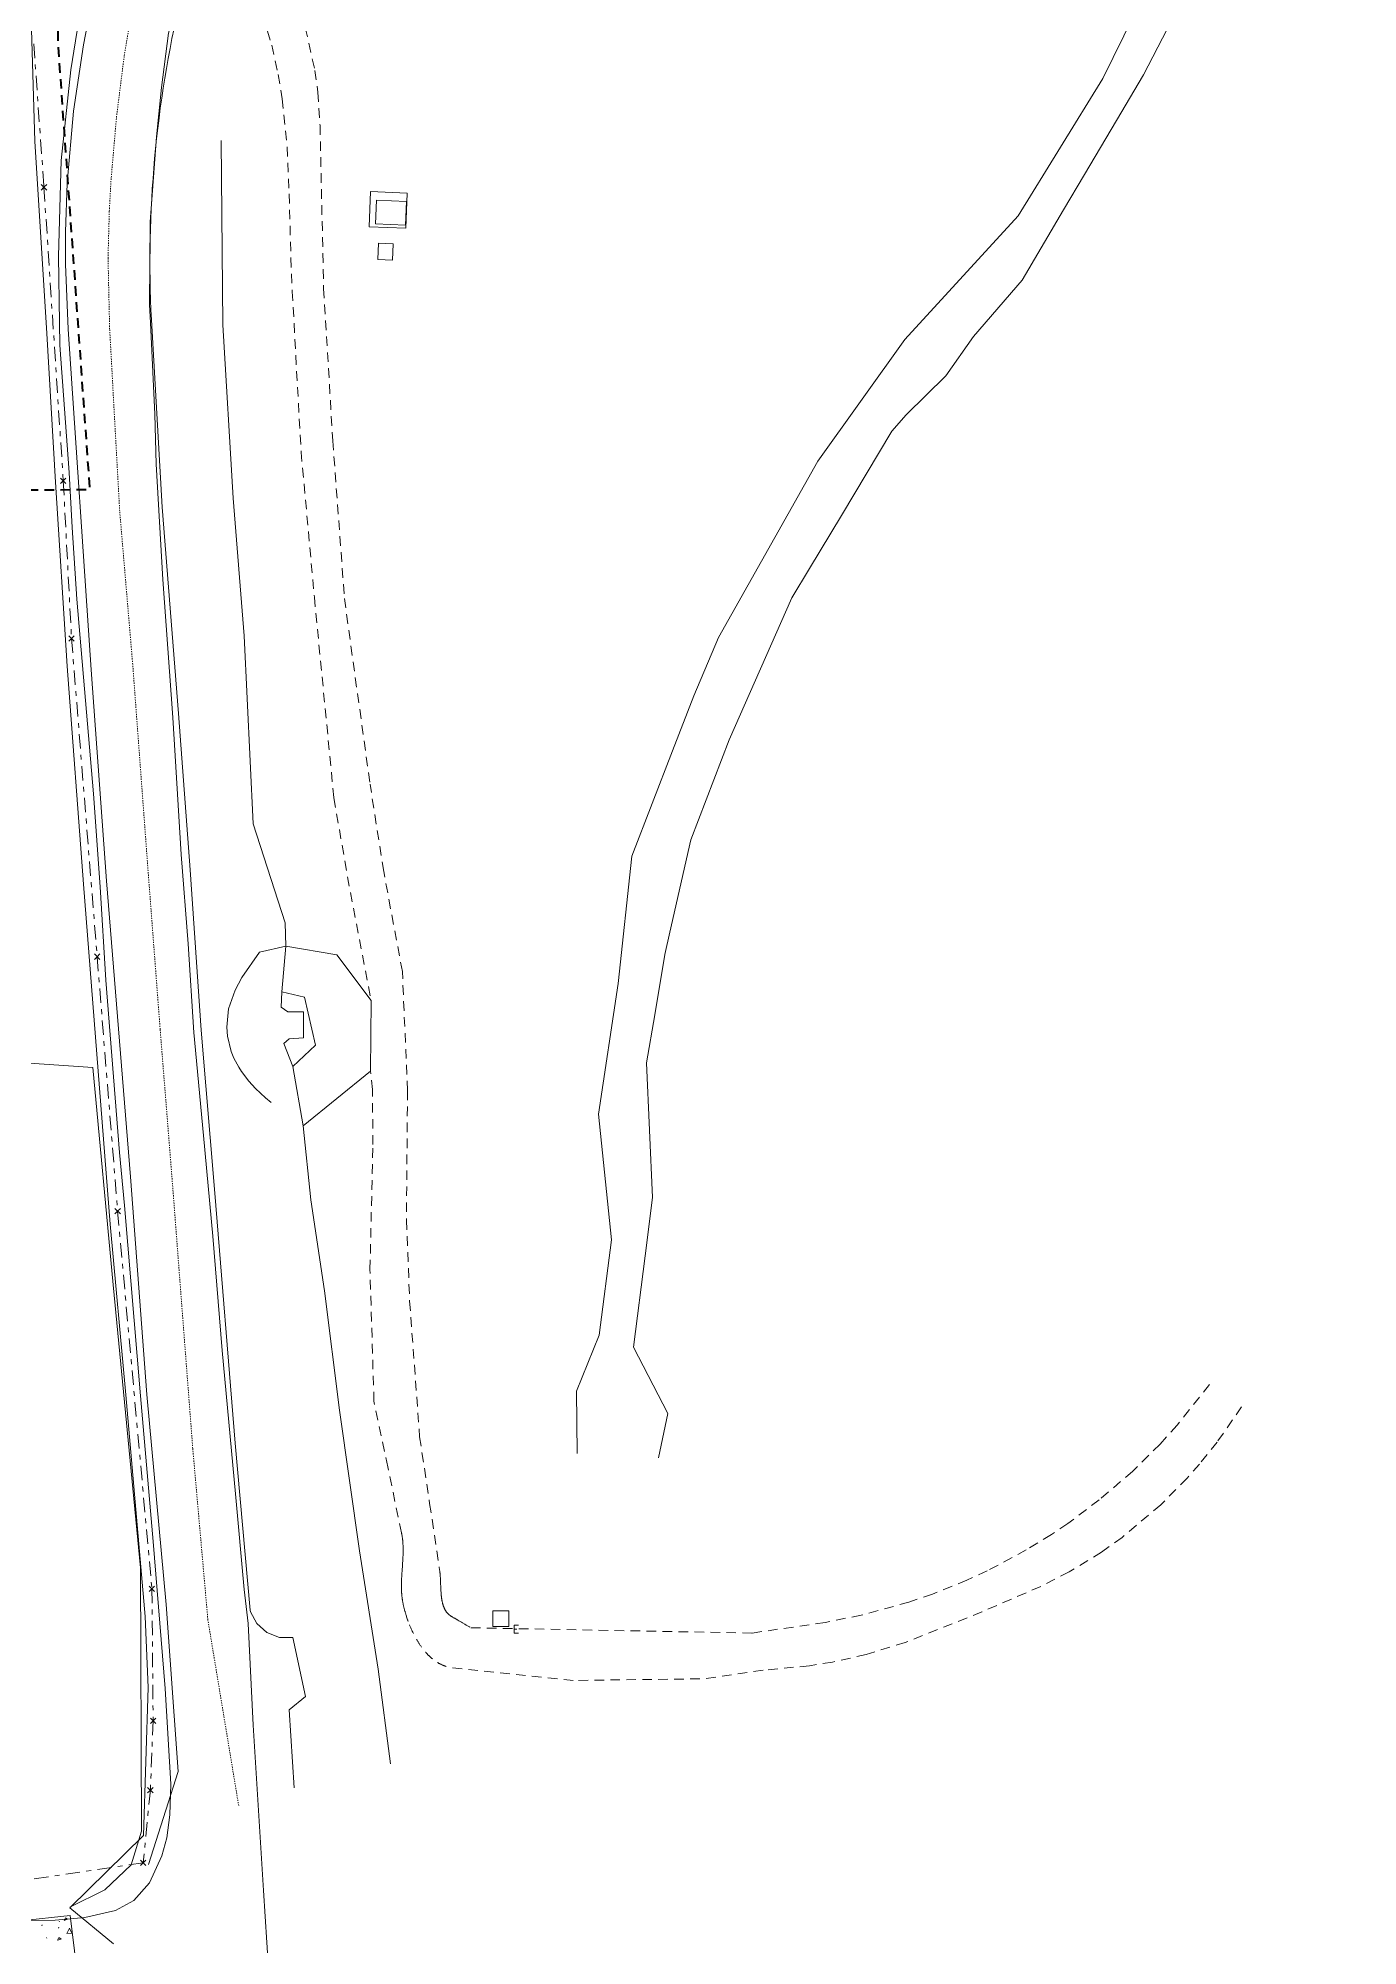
# Model space of a CAD drawing. Header units: metres. Extents: x -703672 to 3951284, y -4124475 to 4104628.
# Drawn here: x 328178.7 to 328288.5, y 4104343.3 to 4104501.9 of the extents above; entities that cross this region are included whole.
import ezdxf

# ---------------------------------------------------------------- set-up
doc = ezdxf.new("R2010")
doc.units = ezdxf.units.M
doc.header["$MEASUREMENT"] = 0
for name, pattern in [('DGN Style 2', [1.3283826688107345, 0.7970296012864407, -0.5313530675242938]), ('DGN Style 4', [0.014126028800000004, 0.007063014400000002, -0.003531507200000001, 0, -0.003531507200000001]), ('DGN Style 7', [2.6567653376214695, 1.195544401929661, -0.5313530675242938, 0.3985148006432204, -0.5313530675242938])]:
    doc.linetypes.add(name, pattern=pattern)
for name, color, linetype, lineweight in [('C-PROP-BASE', 2, 'CONLMT', 0), ('C-PROP-CONS(Alpha)', 7, 'DGN Style 2', 40), ('C-ROAD-UPVD', 253, 'Continuous', 0), ('V-ANNO-PATT', 9, 'Continuous', 0), ('V-BLDG-OTLN', 7, 'Continuous', 0), ('V-DTCH-BOTD', 252, 'Continuous', 0), ('V-ROAD-ASPH', 9, 'Continuous', 0), ('V-SITE-FENC', 251, 'FENCE', 0), ('V-SITE-STRC', 253, 'Continuous', 0), ('V-SITE-WALK', 7, 'Continuous', 0), ('V-TOPO-BKLN', 7, 'DGN Style 4', 0)]:
    doc.layers.add(name, color=color, linetype=linetype, lineweight=lineweight)
doc.styles.add('Style-WORKING', font='WORKING.shx')
doc.linetypes.add('CONLMT', pattern='A,0.10417,-0.00902625,[2,dgnlstyle-tsaec.shx,S=4.133597883597883e-05,R=0,X=0,Y=0],-0.00902625', length=0.1222225)
doc.linetypes.add('FENCE', pattern='A,0.1,-0.01302,[7,dgnlstyle-tsaec.shx,S=0.0001240079365079365,R=0,X=0,Y=0],-0.01302', length=0.12604)

msp = doc.modelspace()

# ---------------------------------------------------------------- linework, layer by layer
at = {"layer": 'C-PROP-BASE', "linetype": 'ByBlock'}
for p, q in [((328178.9684283276, 4104489.752535928), (328179.4174411339, 4104489.303523122)), ((328179.1931592376, 4104489.527805018), (328178.9686528345, 4104489.303298615)), ((328179.1931592376, 4104489.527805018), (328179.417890147, 4104489.752535928)), ((328180.5734283276, 4104465.340535928), (328181.0224411339, 4104464.891523122)), ((328180.7981592375, 4104465.115805018), (328180.5736528345, 4104464.891298615)), ((328180.7981592375, 4104465.115805018), (328181.022890147, 4104465.340535928)), ((328181.2614283276, 4104452.233535928), (328181.7104411339, 4104451.784523122)), ((328181.4861592376, 4104452.008805018), (328181.2616528345, 4104451.784298615)), ((328181.4861592376, 4104452.008805018), (328181.710890147, 4104452.233535927)), ((328183.3914283276, 4104425.789535928), (328183.8404411339, 4104425.340523122)), ((328183.6161592376, 4104425.564805018), (328183.840890147, 4104425.789535928)), ((328183.6161592376, 4104425.564805018), (328183.3916528345, 4104425.340298615)), ((328185.0954283277, 4104404.621535928), (328185.544441134, 4104404.172523122)), ((328185.3201592377, 4104404.396805018), (328185.0956528346, 4104404.172298615)), ((328185.3201592377, 4104404.396805018), (328185.5448901471, 4104404.621535928)), ((328187.9464283276, 4104373.229535928), (328188.3954411339, 4104372.780523122)), ((328188.1711592376, 4104373.004805018), (328187.9466528345, 4104372.780298615)), ((328188.1711592376, 4104373.004805018), (328188.395890147, 4104373.229535928)), ((328188.0444283276, 4104362.252535928), (328188.4934411339, 4104361.803523122)), ((328188.2691592376, 4104362.027805018), (328188.0446528345, 4104361.803298615)), ((328188.2691592376, 4104362.027805018), (328188.493890147, 4104362.252535928)), ((328187.8154283276, 4104356.485535928), (328188.2644411339, 4104356.036523122)), ((328188.0401592376, 4104356.260805018), (328187.8156528345, 4104356.036298615)), ((328188.0401592376, 4104356.260805018), (328188.264890147, 4104356.485535928)), ((328187.2207102242, 4104350.461254032), (328187.6697230305, 4104350.012241226)), ((328187.4454411342, 4104350.236523122), (328187.2209347312, 4104350.012016719)), ((328187.4454411342, 4104350.236523122), (328187.6701720437, 4104350.461254031))]:
    msp.add_line(p, q, dxfattribs=at)
at = {"layer": 'C-PROP-BASE', "color": 251, "linetype": 'DGN Style 7'}
msp.add_lwpolyline([(328178.3411592375, 4104501.455805018), (328179.1931592374, 4104489.527805018), (328180.7981592375, 4104465.115805019), (328181.4861592374, 4104452.008805018), (328183.6161592374, 4104425.564805018), (328185.3201592374, 4104404.396805018), (328188.1711592374, 4104373.004805018), (328188.2691592374, 4104362.027805018), (328188.0401592375, 4104356.260805018), (328187.445441134, 4104350.236523121), (328167.2321592374, 4104347.249805018)], dxfattribs=at)
at = {"layer": 'C-PROP-CONS(Alpha)', "color": 9, "transparency": 33554661, "flags": 128}
msp.add_lwpolyline([(328051.3527000129, 4102748.37939936), (328033.3155557459, 4102763.759859016), (328008.635876491, 4102785.194791595), (328001.0587122234, 4102791.754994317), (327978.7635198684, 4102811.492673358), (327966.1439298082, 4102822.81362133), (327961.8799502737, 4102829.347595384), (327957.057644274, 4102838.760785415), (327950.9142166439, 4102852.447486374), (327944.9108842695, 4102882.46314165), (327922.9503158275, 4102979.617200589), (327922.1960612735, 4102984.074704956), (327896.895254712, 4103096.805002357), (327873.602682129, 4103197.996084934), (327970.2778919048, 4103222.03458913), (327945.2853782952, 4103305.343080384), (327930.2819876203, 4103330.564998057), (327883.5789010234, 4103409.045375251), (327883.5789010235, 4103409.045375251), (327870.9613363898, 4103413.475533437), (327831.8293273544, 4103476.306306486), (327799.6734495071, 4103521.613691107), (327806.6592676204, 4103526.955593927), (327784.9216440988, 4103571.617824119), (327626.2738909589, 4103555.289453546), (327612.5795421994, 4103537.316554541), (327610.912267143, 4103605.482858766), (327464.3899750119, 4103600.408329677), (327376.9287606052, 4103410.137822579), (327521.4700117525, 4103346.727226583), (327528.8281654069, 4103347.647212733), (327568.3287292437, 4103211.27215154), (327234.5934998402, 4103358.397358307), (327245.9429127203, 4103450.162797557), (327247.4057606828, 4103462.282137395), (327240.1466832621, 4103465.304146356), (327209.4846702361, 4103470.912804143), (327163.5775247305, 4103479.173001934), (327097.1773292364, 4103490.791457197), (327094.8037589096, 4103490.336329404), (327087.5669605479, 4103491.465917642), (327077.449539086, 4103494.95888159), (327074.0302851388, 4103496.139353393), (327072.3445527111, 4103496.70369043), (327040.4265800085, 4103507.290822693), (327024.6254833043, 4103509.746641063), (327005.0554566061, 4103511.621346213), (326997.3663593705, 4103513.401218432), (326987.1858611336, 4103509.176851866), (326924.9401869376, 4103516.679666858), (326868.1898380349, 4103514.452095245, -0.4874798272826256), (326842.7291952347, 4103544.504835935), (326855.8128268328, 4103607.653487044), (326872.3549334486, 4103674.829124694), (326885.7849688843, 4103716.963841686), (326897.1820855098, 4103756.392376348), (326911.8079730987, 4103792.562866542), (326942.7784593481, 4103859.495280759), (326985.0309523789, 4103937.170100313), (327038.3759761521, 4104017.339902852), (327049.9699591843, 4104031.93014326), (327093.2772874826, 4104085.216318096), (327121.0561478767, 4104115.05712215), (327147.4927338528, 4104141.109056442), (327201.0579048989, 4104189.950156559), (327247.8236230445, 4104227.241544621), (327274.2756034104, 4104246.458416275), (327310.9052788371, 4104272.189052842), (327338.7507480193, 4104290.682435896), (327394.3822770293, 4104323.718145463), (327454.7797406209, 4104356.193582261), (327554.8217139727, 4104397.588329164), (327560.1573850386, 4104391.696800068), (327629.8959608893, 4104414.015198105), (327759.0313031515, 4104448.398455133), (327757.2739255879, 4104455.165774307), (328107.0540342975, 4104542.510103815), (328119.3380608568, 4104542.510103815), (328124.6483431717, 4104536.17317302), (328129.4254646109, 4104518.549251009), (328131.921990407, 4104503.029638088), (328135.078302787, 4104500.213224401), (328154.085317786, 4104500.667789092), (328149.8985258908, 4104547.783738694), (328149.7745655841, 4104555.824714896), (328168.0966631506, 4104560.116307975), (328180.1971601305, 4104561.571233069), (328186.8764764442, 4104562.389659171), (328203.8937110046, 4104564.517264253), (328194.5649608789, 4104557.623580912), (328191.4437345657, 4104556.202444898), (328187.3603782359, 4104545.719257489), (328182.8253075863, 4104532.763466077), (328181.3393865761, 4104525.839460123), (328180.4385673145, 4104514.508980992), (328180.3416913476, 4104501.519693172), (328182.9952471908, 4104464.369911368), (328121.0450735461, 4104464.115166628), (328089.3117504606, 4104492.939601823), (327768.6929376793, 4104411.193379837), (327762.394272341, 4104435.44831491), (327630.6153729495, 4104402.081270727), (327568.961239384, 4104381.975780278), (327586.7809209799, 4104362.299684941), (327579.7950375145, 4104360.190021981), (327526.9949811692, 4104339.560635842), (327472.178603134, 4104315.449356015), (327377.0616109308, 4104262.394203749), (327337.8150383515, 4104235.453131521), (327331.8477650884, 4104234.203481648), (327216.3820695355, 4104145.337984444), (327178.5929724798, 4104112.042658567), (327136.6371358891, 4104068.619937841), (327133.1617217513, 4104062.073926368), (327081.9927725713, 4104002.304896605), (327197.9125123062, 4103949.973291562), (327165.5484697489, 4103878.060140899), (327236.1839484199, 4103839.517953459), (327385.373955234, 4103849.829860281), (327376.9496945368, 4103947.711745712), (327522.7087312953, 4103959.659207741), (327570.1209276664, 4103966.104005254), (327619.9429955619, 4103970.187781311), (327675.5802737248, 4103972.189662043), (327840.2462419602, 4103985.686872555), (327861.3262067086, 4103740.757760243), (327930.6420660896, 4103742.354851621), (327992.4427256854, 4103748.227855178), (328033.5029494578, 4103744.724846469), (328070.8848923553, 4103745.586155542), (328069.9830035489, 4103756.769478619), (328241.8330771768, 4103770.442215998), (328288.4642937218, 4103241.598537642), (328052.9743225681, 4103223.495877456), (328046.3409570817, 4103208.988679592), (328077.9633670195, 4102853.33535271), (328045.914018165, 4102815.224954779), (328124.4115326538, 4102748.37939936)], format="xyb", dxfattribs=at)
at = {"layer": 'C-ROAD-UPVD', "linetype": 'Continuous'}
msp.add_line((328196.1689347311, 4104370.123029524), (328196.5799347309, 4104361.684029525), dxfattribs=at)
at = {"layer": 'C-ROAD-UPVD', "linetype": 'Continuous', "flags": 128}
for points in [[(328180.486934731, 4104478.254029525), (328180.391934731, 4104483.803029525), (328180.6279347311, 4104491.750029525), (328181.4249347309, 4104499.283029525), (328182.5939347311, 4104506.563029524), (328183.7049347309, 4104511.492029524), (328185.213934731, 4104515.878029525), (328186.6719347311, 4104519.488029525), (328188.632934731, 4104523.630029525), (328191.0229347312, 4104527.602029525), (328193.530934731, 4104531.353029524), (328196.8029347309, 4104535.248029524), (328202.2259347311, 4104541.383029525), (328206.4659347311, 4104545.590029525)], [(328203.908934731, 4104509.446029525), (328200.1749347309, 4104511.246029525), (328195.584934731, 4104512.355029525), (328193.453934731, 4104512.533029525), (328192.9409347309, 4104512.493029525), (328192.655934731, 4104512.426029525), (328192.5539347311, 4104512.405029525), (328191.3129347309, 4104509.218029525), (328190.4609347309, 4104505.961029524), (328189.561934731, 4104502.355029525), (328188.953934731, 4104497.819029524), (328188.5639347311, 4104493.720029525), (328188.0129347311, 4104486.652029525), (328187.9689347311, 4104479.787029525), (328188.0429347309, 4104478.254029525)], [(328181.2779347309, 4104465.816029524), (328180.5189347308, 4104476.403029524), (328180.4869347307, 4104478.254029525)], [(328188.0429347309, 4104478.254029525), (328188.4119347313, 4104470.656029525), (328188.5169347309, 4104466.521029525)], [(328169.4149347311, 4104345.849029525), (328173.628934731, 4104345.619029525), (328176.8099347309, 4104345.436029525), (328180.1269347309, 4104345.472029524), (328182.5869347309, 4104345.681029525), (328185.1379347311, 4104346.278029525), (328186.6729347311, 4104347.103029524), (328187.9609347309, 4104348.562029525), (328189.0059347309, 4104350.810029524), (328189.4189347311, 4104352.304029525), (328189.6679347309, 4104354.221029525), (328189.739934731, 4104356.763029525), (328189.2799347311, 4104364.718029525), (328188.283934731, 4104376.946029525), (328187.214934731, 4104389.063029524), (328185.888934731, 4104404.869029525), (328185.473934731, 4104409.280029525), (328184.3339347311, 4104423.609029524), (328183.8539347309, 4104431.377029525), (328183.317934731, 4104439.095029525), (328182.550934731, 4104447.833029524), (328181.925934731, 4104455.278029525), (328181.533934731, 4104461.253029525), (328181.277934731, 4104465.816029524)], [(328188.516934731, 4104466.521029525), (328189.072934731, 4104456.923029525), (328189.9179347309, 4104445.459029525), (328190.5929347309, 4104434.053029525), (328191.1989347311, 4104426.621029525), (328191.6469347309, 4104419.263029525), (328192.447934731, 4104410.692029525), (328193.239934731, 4104402.339029524), (328194.0089347309, 4104392.815029525), (328195.1189347311, 4104380.910029524), (328195.855934731, 4104372.962029525), (328196.1689347311, 4104370.123029524)], [(328196.5799347309, 4104361.684029525), (328197.4459347311, 4104347.921029524), (328198.5559347309, 4104330.639029525), (328199.6309347309, 4104317.565029525), (328202.1129347309, 4104289.324029525), (328204.5639347311, 4104259.096029525), (328206.4659347311, 4104236.636029525)]]:
    msp.add_lwpolyline(points, dxfattribs=at)
at = {"layer": 'V-ANNO-PATT'}
for p, q in [((328207.0272539781, 4104484.887869213, 8.718915267585224), (328206.9636269877, 4104483.527320784, 8.716731056826802)), ((328208.245922074, 4104484.830877355, 8.718915267585224), (328208.1822950838, 4104483.470328926, 8.716731056826802)), ((328181.3552972158, 4104346.479886193, 9.776878996691423), (328187.4650543659, 4104352.507193247, 9.893938555527612)), ((328181.3552972158, 4104346.479886193, 9.776878996691423), (328184.9660719546, 4104343.483203334, 9.776878996691423)), ((328179.0053419849, 4104344.98254918, 9.411918707192171), (328179.0409425878, 4104345.062442742, 9.412911585167656)), ((328180.3906403203, 4104344.797064127, 9.40873173900534), (328180.4262409239, 4104344.877057682, 9.409725886397823)), ((328180.4579447716, 4104345.382316967, 9.416121207141387), (328180.4935443587, 4104345.329021261, 9.415423221679305)), ((328179.3961346088, 4104344.024626371, 9.39952292472708), (328179.4316341959, 4104343.971330665, 9.3988249993386))]:
    msp.add_line(p, q, dxfattribs=at)
at = {"layer": 'V-ANNO-PATT', "extrusion": (0.0006006876699047739, -0.01269417227251201, 0.9999192453216607), "elevation": -51894.71803361838, "flags": 128}
msp.add_lwpolyline([(328180.8003706525, 4104017.36184604), (328180.9069706525, 4104017.583846037), (328181.0845706526, 4104017.450646039), (328180.8003706525, 4104017.36184604)], dxfattribs=at)
at = {"layer": 'V-ANNO-PATT', "extrusion": (0.0006006876698628727, -0.01269417227256787, 0.9999192453216598), "elevation": -51894.71803386131, "flags": 128}
msp.add_lwpolyline([(328180.2636706526, 4104015.711246037), (328180.3701706524, 4104015.933246037), (328180.5477706523, 4104015.800046036), (328180.2636706526, 4104015.711246037)], dxfattribs=at)
at = {"layer": 'V-ANNO-PATT', "extrusion": (0.0006006876590527934, -0.01269417225921507, 0.9999192453218358), "elevation": -51894.71798260446, "flags": 128}
msp.add_lwpolyline([(328181.0223706545, 4104016.27074668), (328181.2621706547, 4104016.723546682), (328181.4486706547, 4104016.306246681), (328181.0312706548, 4104016.27074668)], dxfattribs=at)
at = {"layer": 'V-BLDG-OTLN'}
for points in [[(328209.3561153238, 4104488.357539101, 8.959372442448142), (328209.2723738286, 4104486.383110683, 8.91675680104494), (328206.7561045925, 4104486.490009481, 8.908593650496009), (328206.8398460878, 4104488.464437899, 8.951209291899204)], [(328206.9636269877, 4104483.527320784, 8.71673105682656), (328207.0272539781, 4104484.887869213, 8.718915267585217), (328208.245922074, 4104484.830877355, 8.718915267584471), (328208.1822950837, 4104483.470328925, 8.716731056825815)]]:
    msp.add_3dface(points, dxfattribs=at)
at = {"layer": 'V-DTCH-BOTD', "flags": 128}
for points, elevation in [([(328223.5255347313, 4104384.252429524), (328223.4725347313, 4104389.447029524), (328225.3707347313, 4104394.105629525), (328226.3948347313, 4104402.015829524), (328225.2987347313, 4104412.465229525), (328226.9587347312, 4104423.325929524), (328228.0838347313, 4104433.921129525), (328231.4690878217, 4104442.679399159), (328233.2315598936, 4104447.239237142), (328235.2989024947, 4104452.093447465), (328243.5624975927, 4104466.765231979), (328250.7964777406, 4104476.881290502), (328260.2268999289, 4104487.143222655), (328267.2411055514, 4104498.564159223), (328272.4667911717, 4104509.19123763), (328271.3123430342, 4104531.226762848), (328270.7473654309, 4104541.466505059), (328269.9399890155, 4104553.908698164), (328264.8568498957, 4104557.80525552), (328266.7145464147, 4104564.85812353)], 5.6021), ([(328272.6028114053, 4104502.684903183), (328270.64772562, 4104498.890019084), (328268.3933517023, 4104495.081513902), (328265.7414344692, 4104490.601405059), (328263.9922892633, 4104487.646425618), (328260.5422020119, 4104481.817900424), (328256.4861307006, 4104477.114978718), (328254.1971554491, 4104473.863876725), (328250.8870312512, 4104470.622951255), (328249.7106599676, 4104469.258975718), (328245.5084291133, 4104462.243060993), (328242.8641615139, 4104457.828273555), (328241.4013397599, 4104455.385991577), (328236.1888347314, 4104443.578829525), (328232.9998347313, 4104435.292129525), (328231.2557121637, 4104427.600996006), (328230.8343347313, 4104425.742829524), (328229.9856425688, 4104420.7409665), (328229.3078347313, 4104416.746229525), (328229.8062347313, 4104405.553529525), (328229.1913850494, 4104400.705333278), (328228.2273347313, 4104393.103629524), (328231.0737347313, 4104387.578829525), (328230.2960347313, 4104383.906629525)], 6.476042574438139)]:
    msp.add_lwpolyline(points, dxfattribs=dict(at, elevation=elevation))
at = {"layer": 'V-ROAD-ASPH', "linetype": 'DGN Style 2'}
msp.add_line((328238.0723347313, 4104369.331329525, 9.1432), (328214.6905762613, 4104369.769565394, 9.06704128346096), dxfattribs=at)
at = {"layer": 'V-ROAD-ASPH', "linetype": 'DGN Style 2', "extrusion": (-0.613243148980263, -0.1198530997998336, 0.7807484067848888), "elevation": -693191.4633237747, "flags": 128}
msp.add_lwpolyline([(-3965272.508027931, 866160.7703765098), (-3965265.382784485, 866160.5706194496), (-3965255.381338686, 866160.5145562624)], dxfattribs=at)
at = {"layer": 'V-ROAD-ASPH', "linetype": 'DGN Style 2', "elevation": 9.199706270318423, "flags": 128}
msp.add_lwpolyline([(328223.2124709373, 4104365.395076075), (328218.1924613111, 4104365.922144053), (328213.1724516847, 4104366.449212031), (328213.1464337623, 4104366.45206718), (328213.1205916762, 4104366.455148056), (328213.0949242019, 4104366.458450786), (328213.0694301233, 4104366.461971556), (328213.0441082327, 4104366.465706598), (328213.018957331, 4104366.469652195), (328212.9939762272, 4104366.473804683), (328212.9691637388, 4104366.478160444), (328212.9445186912, 4104366.48271591), (328212.9200399182, 4104366.48746756), (328212.8957262618, 4104366.492411921), (328212.8715765718, 4104366.497545568), (328212.8475897062, 4104366.502865119), (328212.8237645307, 4104366.508367242), (328212.8000999192, 4104366.514048646), (328212.7765947533, 4104366.519906086), (328212.7532479224, 4104366.525936363), (328212.7300583235, 4104366.532136318), (328212.7070248617, 4104366.538502836), (328212.6613330175, 4104366.551749919), (328212.6162551573, 4104366.565629359), (328212.5717827412, 4104366.580117593), (328212.5279073482, 4104366.595191697), (328212.4846206751, 4104366.610829371), (328212.4419145342, 4104366.627008927), (328212.3997808518, 4104366.643709267), (328212.3582116676, 4104366.660909876), (328212.3171991317, 4104366.678590799), (328212.2767355044, 4104366.696732637), (328212.236813154, 4104366.715316522), (328212.1974245554, 4104366.734324112), (328212.1585622889, 4104366.753737577), (328212.1202190387, 4104366.77353958), (328212.082387591, 4104366.79371327), (328212.0450608335, 4104366.81424227), (328212.0082317533, 4104366.835110663), (328211.9718934358, 4104366.856302978), (328211.9360390633, 4104366.877804183), (328211.9006619136, 4104366.899599677), (328211.8657553589, 4104366.921675269), (328211.8313128648, 4104366.944017175), (328211.7973279877, 4104366.966612005), (328211.7637943751, 4104366.989446754), (328211.7307057637, 4104367.012508795), (328211.698055978, 4104367.035785861), (328211.6658389293, 4104367.059266046), (328211.6340486145, 4104367.082937788), (328211.602679115, 4104367.106789866), (328211.5717245952, 4104367.130811384), (328211.5411793017, 4104367.154991773), (328211.511037562, 4104367.179320771), (328211.4812937837, 4104367.203788425), (328211.4519424526, 4104367.228385077), (328211.4229781326, 4104367.253101359), (328211.3943954639, 4104367.277928184), (328211.3661891621, 4104367.302856741), (328211.3383540176, 4104367.327878485), (328211.3108848938, 4104367.352985134), (328211.2837767266, 4104367.378168655), (328211.2570245235, 4104367.403421267), (328211.2306233619, 4104367.428735429), (328211.2045683893, 4104367.454103832), (328211.1788548209, 4104367.479519397), (328211.1534779399, 4104367.504975268), (328211.1284330955, 4104367.530464805), (328211.1037157031, 4104367.555981579), (328211.0793212425, 4104367.581519367), (328211.0552452571, 4104367.607072144), (328211.0314833533, 4104367.632634081), (328211.0080311999, 4104367.658199542), (328210.9848845262, 4104367.683763069), (328210.9620391222, 4104367.709319388), (328210.9394908371, 4104367.7348634), (328210.9172355789, 4104367.760390175), (328210.8952693132, 4104367.785894949), (328210.8735880626, 4104367.811373121), (328210.8308990903, 4104367.862432758), (328210.7893123822, 4104367.913333226), (328210.7487977395, 4104367.964042724), (328210.7093258133, 4104368.014531687), (328210.6708680812, 4104368.064772656), (328210.6333968238, 4104368.114740165), (328210.5968851023, 4104368.16441064), (328210.561306736, 4104368.213762288), (328210.5266362816, 4104368.262775006), (328210.4928490119, 4104368.311430284), (328210.4599208956, 4104368.359711124), (328210.4278285778, 4104368.407601946), (328210.3965493608, 4104368.455088519), (328210.3660611854, 4104368.50215788), (328210.3363426127, 4104368.548798263), (328210.3073728072, 4104368.594999032), (328210.2791315184, 4104368.640750615), (328210.2515990658, 4104368.68604445), (328210.2247563213, 4104368.730872913), (328210.1985846945, 4104368.775229278), (328210.1730661166, 4104368.819107651), (328210.1481830262, 4104368.862502933), (328210.1239183549, 4104368.905410762), (328210.1002555126, 4104368.947827478), (328210.0771783746, 4104368.98975007), (328210.054671268, 4104369.031176147), (328210.032718959, 4104369.072103891), (328210.0113066401, 4104369.112532024), (328209.9904199181, 4104369.152459776), (328209.9700448027, 4104369.191886851), (328209.9501676944, 4104369.230813394), (328209.9307753736, 4104369.269239964), (328209.8931023318, 4104369.345192199), (328209.8572468123, 4104369.419128679), (328209.8231134801, 4104369.491066608), (328209.7906122733, 4104369.561027628), (328209.7596581035, 4104369.62903718), (328209.7301705746, 4104369.695123931), (328209.7020737162, 4104369.759319265), (328209.6752957336, 4104369.821656826), (328209.6497687706, 4104369.882172117), (328209.6254286871, 4104369.940902134), (328209.6022148484, 4104369.997885059), (328209.5800699273, 4104370.05315997), (328209.5589397161, 4104370.106766596), (328209.5387729522, 4104370.158745096), (328209.5195211499, 4104370.20913587), (328209.501138445, 4104370.257979389), (328209.483581447, 4104370.305316047)], dxfattribs=at)
at = {"layer": 'V-ROAD-ASPH', "linetype": 'DGN Style 2', "extrusion": (-0.5088006391096489, -0.8608843764650277, 1.829999460448699e-07), "elevation": -3700383.654182935, "flags": 128}
msp.add_lwpolyline([(-1805751.960401815, 9.460825179257656), (-1805751.848183316, 9.496995916763858), (-1805751.651800941, 9.561166245055608), (-1805751.504514161, 9.60912651329357), (-1805751.394049075, 9.644500777167815), (-1805751.311200261, 9.670484592599548), (-1805751.24906365, 9.689575535453818), (-1805751.202461192, 9.70363280350453), (-1805751.132557504, 9.724242885265541), (-1805751.062653818, 9.744211292521914)], dxfattribs=at)
at = {"layer": 'V-ROAD-ASPH', "linetype": 'DGN Style 2', "extrusion": (0.01166275085588795, -0.1216313735110807, 0.992506820742448), "elevation": -495382.4840710634, "flags": 128}
msp.add_lwpolyline([(718495.0194873565, 4023919.006286808), (718490.0390725867, 4023918.766955631), (718479.2210509089, 4023919.678246707)], dxfattribs=at)
at = {"layer": 'V-ROAD-ASPH', "linetype": 'DGN Style 2'}
for points in [[(328195.6713572225, 4104518.526747262, 9.743456533691656), (328197.1851390871, 4104513.464697019, 9.807703147547514), (328198.0241623297, 4104510.960856656, 9.775720427684185), (328200.037007061, 4104505.545171612, 9.559058824003941), (328200.9229507772, 4104502.805420117, 9.411855824214157), (328201.7216144339, 4104499.247907437, 9.229702020807224), (328201.9706273749, 4104497.434076629, 9.151030243180948), (328202.150255591, 4104494.676460052, 9.061237792861682), (328202.4496817983, 4104481.108998753, 8.72599981177595), (328203.2148913291, 4104468.460247492, 8.580583848394802), (328204.1801995594, 4104455.345599957, 8.4792444133506), (328206.310028132, 4104439.905561724, 8.423753165222038)], [(328191.2857182936, 4104507.981840748, 9.78601991998822), (328193.4139924843, 4104507.417999981, 9.635803578388817), (328194.343347339, 4104506.99884345, 9.570068616732478), (328195.5494074068, 4104506.164150803, 9.486265111662618), (328196.1267577875, 4104505.570983859, 9.447599777490929), (328197.0700673526, 4104504.156977131, 9.386444090881362), (328197.7747250566, 4104502.515671182, 9.34002384561827), (328198.1375143096, 4104501.340383687, 9.313215252655937), (328198.6754596036, 4104498.917231521, 9.258599914498191), (328199.0048971248, 4104496.869445505, 9.201122620395772), (328199.40764516, 4104492.898460476, 9.062724017489067), (328199.5870665864, 4104488.991379441, 8.918628646622246), (328199.7240041248, 4104483.669349007, 8.77065715846571), (328199.8431747348, 4104480.878311734, 8.736044808891464), (328200.5788958223, 4104467.517754045, 8.65668589355704), (328201.6800484511, 4104455.446113244, 8.639156302547484), (328203.3050543384, 4104438.760459785, 8.547379811474727)], [(328209.4266142903, 4104414.437315545, 8.179255684198239), (328208.9988453033, 4104424.329898474, 8.29978381226384), (328207.4501232282, 4104432.649871644, 8.30656601623317), (328206.310028132, 4104439.905561724, 8.423753165222038)], [(328206.6376350652, 4104388.603173635, 8.625975161905892), (328206.3041932203, 4104399.551282675, 8.46490249988041), (328206.5527594752, 4104409.941875105, 8.306266237311036), (328206.5056197843, 4104414.512626885, 8.312473603816223), (328206.3579574132, 4104416.055843525, 8.372961580124482)], [(328209.4266142903, 4104414.437315545, 8.179255684198239), (328209.3398127413, 4104403.647533676, 8.275669278795142), (328209.6044224673, 4104396.921842765, 8.347156404689862), (328210.4346519443, 4104385.654640465, 8.53322880165883)], [(328276.1230347313, 4104389.992529524, 8.717300000000002), (328273.4428806221, 4104386.623562928, 8.802914252359194), (328272.0116603516, 4104385.042828048, 8.838294803248559), (328269.7425347313, 4104382.795129525, 8.877499999999998), (328266.9620410198, 4104380.401914588, 8.899062863056926), (328264.3378041561, 4104378.443609912, 8.90460237054878), (328262.9770077976, 4104377.528016836, 8.905416952922302), (328260.8805496728, 4104376.238268891, 8.907253285251606), (328257.6247809909, 4104374.501798131, 8.918654070564173), (328255.9530347313, 4104373.727329525, 8.931600000000003), (328253.0829772576, 4104372.571134887, 8.966830661735628), (328251.1342183928, 4104371.903827455, 8.996169362072706), (328247.1644347313, 4104370.819429525, 9.055399999999999), (328244.1512541659, 4104370.218536442, 9.090641336345683), (328238.0723347314, 4104369.331329525, 9.1432)], [(328209.483581447, 4104370.305316047, 9.199706270318387), (328209.4668090987, 4104370.351186038, 9.199706270318387), (328209.4507825468, 4104370.395629236, 9.199706270318387), (328209.4354650165, 4104370.438685113, 9.199706270318387), (328209.4063709559, 4104370.522093249, 9.199706270318387), (328209.3797953934, 4104370.600248999, 9.199706270318387), (328209.3554970199, 4104370.673460943, 9.199706270318387), (328209.333259614, 4104370.742025064, 9.199706270318387), (328209.3128892888, 4104370.806223966, 9.199706270318387), (328209.2942120515, 4104370.866326475, 9.199706270318387), (328209.2770716359, 4104370.922587502, 9.199706270318387), (328209.2613275803, 4104370.975248152, 9.199706270318387), (328209.2468535212, 4104371.024535972, 9.199706270318387), (328209.2335356778, 4104371.070665328, 9.199706270318387), (328209.2212715074, 4104371.113837868, 9.199706270318387), (328209.20996851, 4104371.154243039, 9.199706270318387), (328209.1892836337, 4104371.229808789, 9.199706270318387), (328209.1717287773, 4104371.295704462, 9.199706270318387), (328209.1567855995, 4104371.353177259, 9.199706270318387), (328209.1440301701, 4104371.403314141, 9.199706270318387), (328209.1331142831, 4104371.447061332, 9.199706270318387), (328209.1145625418, 4104371.523327535, 9.199706270318387), (328209.1011094998, 4104371.580269794, 9.199706270318387), (328209.0912791797, 4104371.622823848, 9.199706270318387), (328209.0769511132, 4104371.68639784, 9.199706270318387), (328209.0631244716, 4104371.74964858, 9.199706270318387), (328209.0534273872, 4104371.795666358, 9.199649911318659), (328209.0442044229, 4104371.841346395, 9.19948367894819), (328209.0354395443, 4104371.886690577, 9.19921174715121), (328209.0271171772, 4104371.931700796, 9.198838168483562), (328209.0192221947, 4104371.976378952, 9.198366877307393), (328209.0117399063, 4104372.020726947, 9.197801692905742), (328209.0046560448, 4104372.06474669, 9.19714632251906), (328208.997956757, 4104372.108440094, 9.196404364305607), (328208.9916285913, 4104372.151809076, 9.195579310227487), (328208.9856584878, 4104372.194855557, 9.194674548864185), (328208.9800337676, 4104372.237581458, 9.193693368155408), (328208.9747421226, 4104372.279988703, 9.192638958074909), (328208.9697716061, 4104372.322079222, 9.191514413236945), (328208.9651106226, 4104372.36385494, 9.190322735437128), (328208.9607479185, 4104372.405317787, 9.189066836129193), (328208.9566725736, 4104372.446469691, 9.187749538839206), (328208.9528739912, 4104372.487312584, 9.186373581518907), (328208.9493418902, 4104372.527848392, 9.184941618839446), (328208.9460662963, 4104372.568079046, 9.183456224427232), (328208.9430375337, 4104372.608006471, 9.181919893043073), (328208.9402462171, 4104372.647632593, 9.180335042706147), (328208.9376832442, 4104372.686959337, 9.178704016764122), (328208.9353397876, 4104372.725988622, 9.177029085910732), (328208.931262974, 4104372.803465208, 9.173542205392557), (328208.9279707687, 4104372.879765773, 9.16990409755541), (328208.9254010109, 4104372.95490576, 9.166130688050586), (328208.9234953299, 4104373.02890055, 9.162236901627736), (328208.9221989392, 4104373.101765448, 9.15823671639162), (328208.9214604424, 4104373.173515678, 9.154143215307855), (328208.9212316474, 4104373.24416638, 9.149968635091959), (328208.9214673917, 4104373.313732594, 9.145724412609994), (328208.9221253755, 4104373.382229262, 9.141421228912861), (328208.923166004, 4104373.449671219, 9.13706905102017), (328208.9245522373, 4104373.516073188, 9.132677171564524), (328208.9262494487, 4104373.581449776, 9.128254246401227), (328208.9282252894, 4104373.645815467, 9.123808330283794), (328208.9304495615, 4104373.70918462, 9.1193469107006), (328208.9328940957, 4104373.771571468, 9.114876939963345), (328208.9355326374, 4104373.832990108, 9.110404865633953), (328208.9383407374, 4104373.893454505, 9.105936659371991), (328208.944426432, 4104374.01250587, 9.096962552636974), (328208.950943339, 4104374.12784653, 9.088066359989497), (328208.957747864, 4104374.239585645, 9.079282070691939), (328208.9647172541, 4104374.347829946, 9.070638193764275), (328208.9717471808, 4104374.452683701, 9.062158398852318), (328208.9858745642, 4104374.655797283, 9.045502915046413), (328208.9993352192, 4104374.846141255, 9.029719767020147), (328209.0117501076, 4104375.024496158, 9.01487774333983), (328209.0228842724, 4104375.191600566, 9.00100829014518), (328209.0278495637, 4104375.269890553, 8.994544302301094), (328209.0324656207, 4104375.345706835, 8.988315344878764), (328209.0367289879, 4104375.419126609, 8.98231890203715), (328209.0406395929, 4104375.490224827, 8.976551616137115), (328209.0442002206, 4104375.559074242, 8.971009427304942), (328209.0474160514, 4104375.625745453, 8.965687696521641), (328209.050294254, 4104375.690306956, 8.960581313965484), (328209.052843628, 4104375.75282519, 8.95568479416422), (328209.0550742902, 4104375.813364587, 8.950992359358608), (328209.0569974008, 4104375.871987619, 8.946498012339404), (328209.0586249243, 4104375.928754851, 8.942195599893338), (328209.0599694224, 4104375.98372499, 8.93807886787961), (328209.0610438736, 4104376.036954932, 8.934141508855411), (328209.0618615188, 4104376.088499811, 8.930377203075714), (328209.062435728, 4104376.13841305, 8.926779653608662), (328209.0627798865, 4104376.186746407, 8.923342616231984), (328209.062907299, 4104376.233550018, 8.92005992470743), (328209.0628311079, 4104376.278872455, 8.916925511968515), (328209.0625642262, 4104376.322760757, 8.913933427701096), (328209.0614858702, 4104376.407743082, 8.908265910851831), (328209.0597729661, 4104376.487350604, 8.90311563335603), (328209.0575204031, 4104376.561924919, 8.898438291242854), (328209.0548156925, 4104376.631785936, 8.894192433134954), (328209.0517386809, 4104376.697233216, 8.89033951240988), (328209.0483615362, 4104376.758547236, 8.886843865848768), (328209.0447489257, 4104376.815990582, 8.883672639328253), (328209.0409583313, 4104376.869809075, 8.880795676581634), (328209.0370404544, 4104376.920232833, 8.878185383432829), (328209.0330396746, 4104376.967477275, 8.875816577017936), (328209.0289945386, 4104377.011744048, 8.873666327214238), (328209.0249382572, 4104377.053221921, 8.871713795679533), (328209.0208991969, 4104377.0920876, 8.869940076473398), (328209.0169013565, 4104377.128506511, 8.868328041110445), (328209.0088431094, 4104377.196745125, 8.865441009706174), (328209.0011765841, 4104377.256402854, 8.86306350543132), (328208.9939854037, 4104377.308563485, 8.861100044871435), (328208.9873155195, 4104377.354172975, 8.859473525696629), (328208.9811850265, 4104377.394057142, 8.858121750289484), (328208.9755919751, 4104377.428937071, 8.856994550611539), (328208.9652812271, 4104377.489934312, 8.855149150177127), (328208.9571036581, 4104377.535646108, 8.853873363950328), (328208.9507160966, 4104377.569909336, 8.852978556970228), (328208.9407194051, 4104377.621270597, 8.85173774145413), (328208.9302161343, 4104377.672591014, 8.850620728026826), (328207.7839255998, 4104383.137882324, 8.738297944950062), (328206.6376350652, 4104388.603173635, 8.625975161905892)], [(328278.7971347313, 4104388.141829525, 8.842100000000002), (328276.768646086, 4104385.211841099, 8.872139975404707), (328275.3003107333, 4104383.382714608, 8.894085930823131), (328274.2686640871, 4104382.216032293, 8.910092916652928), (328272.0760347313, 4104380.003629525, 8.946599999999997), (328268.8615391353, 4104377.289279023, 9.004381763845231), (328267.1476715574, 4104376.061825993, 9.032942575928942), (328264.4579347312, 4104374.412329524, 9.069099999999999), (328262.0900099679, 4104373.207041396, 9.089842152633821), (328257.2021347312, 4104371.090129524, 9.114400000000003), (328250.8216371175, 4104368.556437761, 9.137815064064583), (328247.5635347313, 4104367.543329524, 9.142299999999999), (328244.758406024, 4104366.918111929, 9.139519697709595), (328242.8596873839, 4104366.614179809, 9.134432773625278), (328239.0024347313, 4104366.239129525, 9.117600000000003)], [(328210.4346519443, 4104385.654640465, 8.53322880165883), (328211.2675526127, 4104380.101697994, 8.53322880165883), (328212.1004532813, 4104374.548755523, 8.53322880165883), (328212.1049117562, 4104374.518295605, 8.533196652855978), (328212.109152245, 4104374.48786894, 8.533102205951884), (328212.1131846415, 4104374.457483463, 8.53294838737596), (328212.1170185099, 4104374.427146801, 8.532738028626554), (328212.1206630957, 4104374.396866284, 8.532473868927141), (328212.1241273333, 4104374.366648957, 8.53215855781361), (328212.1274198558, 4104374.33650158, 8.531794657654181), (328212.1305490033, 4104374.306430646, 8.531384646103831), (328212.1363708944, 4104374.24630676, 8.530431717147849), (328212.1416282033, 4104374.186563246, 8.529320888112537), (328212.1463785924, 4104374.127243527, 8.528069361980556), (328212.1506757325, 4104374.068387333, 8.5266931832671), (328212.1545695338, 4104374.010030932, 8.525207303676964), (328212.158106365, 4104373.952207328, 8.523625644339617), (328212.1613292595, 4104373.894946462, 8.521961154792564), (328212.1642781129, 4104373.838275398, 8.520225868875045), (328212.1669898675, 4104373.782218495, 8.518430957686256), (328212.1694986885, 4104373.726797584, 8.516586779754839), (328212.171836131, 4104373.672032111, 8.51470292855916), (328212.1761434576, 4104373.56368543, 8.510819883662407), (328212.1800809928, 4104373.458186602, 8.506875542746329), (328212.183826026, 4104373.355621579, 8.502924591155669), (328212.187526368, 4104373.256049974, 8.499012985416499), (328212.1913039925, 4104373.159508515, 8.495179000709456), (328212.1952582842, 4104373.066014112, 8.49145416680291), (328212.1994689322, 4104372.975566602, 8.487864103609624), (328212.2039985041, 4104372.888151168, 8.484429266452167), (328212.2088947345, 4104372.803740513, 8.48116561014595), (328212.2141925558, 4104372.722296759, 8.478085180125), (328212.2199158996, 4104372.64377315, 8.475196638035108), (328212.2260792908, 4104372.568115554, 8.472505728495136), (328212.2293020939, 4104372.531632021, 8.47124536964374), (328212.2326350337, 4104372.495831108, 8.470034661098076), (328212.2360778902, 4104372.460704732, 8.468873676687338), (328212.2396301015, 4104372.426244579, 8.467762380674401), (328212.2432907936, 4104372.392442124, 8.466700636616437), (328212.2470588081, 4104372.359288667, 8.465688215690683), (328212.2509327291, 4104372.326775346, 8.464724804514034), (328212.2549109067, 4104372.294893171, 8.463810012483776), (328212.2589914812, 4104372.263633035, 8.462943378665308), (328212.2631724036, 4104372.232985742, 8.462124378251396), (328212.2674514562, 4104372.202942023, 8.461352428616323), (328212.2718262713, 4104372.173492549, 8.460626894987051), (328212.2762943488, 4104372.144627952, 8.459947095752355), (328212.2808530724, 4104372.116338838, 8.459312307429947), (328212.2854997245, 4104372.088615803, 8.458721769310387), (328212.2902315014, 4104372.06144944, 8.458174687795776), (328212.2950455251, 4104372.034830356, 8.457670240450277), (328212.299938857, 4104372.008749185, 8.457207579778476), (328212.3049085081, 4104371.983196589, 8.456785836747045), (328212.3151469933, 4104371.933251718, 8.456056370702413), (328212.325658198, 4104371.88534196, 8.455482142170553), (328212.3364167931, 4104371.839392968, 8.45505554891961), (328212.3473974894, 4104371.795331704, 8.454768905201213), (328212.3585752446, 4104371.753086617, 8.454614508662537), (328212.3699254364, 4104371.712587777, 8.454584697164151), (328212.3814240061, 4104371.673766991, 8.454671896678988), (328212.3930475754, 4104371.636557895, 8.454868661325072), (328212.4047735405, 4104371.600896012, 8.455167706473567), (328212.4165801455, 4104371.566718804, 8.45556193577383), (328212.4284465397, 4104371.533965698, 8.456044462847501), (328212.4403528178, 4104371.50257811, 8.456608628322478), (328212.4522800486, 4104371.472499436, 8.457248012805167), (328212.4642102915, 4104371.443675055, 8.457956446323735), (328212.4761266039, 4104371.41605231, 8.458728014716549), (328212.4880130394, 4104371.389580483, 8.459557063386946), (328212.4998546405, 4104371.364210765, 8.460438198798393), (328212.5116374237, 4104371.339896222, 8.461366288041283), (328212.5233483612, 4104371.316591751, 8.46233645676471), (328212.5349753581, 4104371.294254046, 8.46334408573233), (328212.5465072257, 4104371.27284154, 8.464384806230825), (328212.5579336534, 4104371.252314362, 8.465454494532182), (328212.5692451773, 4104371.232634291, 8.46654926558643), (328212.580433149, 4104371.213764694, 8.46766546609981), (328212.5914897012, 4104371.195670488, 8.468799667133617), (328212.6024077146, 4104371.178318078, 8.469948656341742), (328212.6131807832, 4104371.161675307, 8.47110942994938), (328212.6238031802, 4104371.145711404, 8.472279184561614), (328212.6342698234, 4104371.130396936, 8.473455308878279), (328212.6445762421, 4104371.115703752, 8.47463537538065), (328212.6547185431, 4104371.101604939, 8.47581713204599), (328212.6748165178, 4104371.074671743, 8.478216139984468), (328212.6942012503, 4104371.049887619, 8.480598153015443), (328212.7128586716, 4104371.027068506, 8.48295008232217), (328212.7307814455, 4104371.006046694, 8.485261027913118), (328212.7479680582, 4104370.98666943, 8.487522036173822), (328212.7644219866, 4104370.968797607, 8.489725874742518), (328212.7801509421, 4104370.952304556, 8.491866825233771), (328212.7951661897, 4104370.937074929, 8.4939404937778), (328212.8094819394, 4104370.923003675, 8.495943638942869), (328212.8231148028, 4104370.909995105, 8.497874016329298), (328212.8360833141, 4104370.897962024, 8.49973023893839), (328212.8484075074, 4104370.886824959, 8.501511652306604), (328212.8719529015, 4104370.866322164, 8.504960373271473), (328212.8930281522, 4104370.848792534, 8.508095513019377), (328212.9118352607, 4104370.833772102, 8.510929853778023), (328212.9285746483, 4104370.820875263, 8.513480399534622), (328212.9434402527, 4104370.809780628, 8.515766607011173), (328212.9566162857, 4104370.800219523, 8.517809088214833), (328212.9800561807, 4104370.783819985, 8.521478724799387), (328212.9979577466, 4104370.771800511, 8.524311292592174), (328213.0115663721, 4104370.762944938, 8.526481328909846), (328213.0322748225, 4104370.749919309, 8.529810313861276), (328213.053340751, 4104370.737205645, 8.53322880165883), (328213.0789225558, 4104370.722086265, 8.537528518819222), (328213.1041046448, 4104370.707203126, 8.542009690854044), (328213.1288932638, 4104370.692552536, 8.54665608159727), (328213.1532945606, 4104370.678130861, 8.551452386731867), (328213.1773145871, 4104370.663934526, 8.556384186082326), (328213.2246040143, 4104370.63598549, 8.56668416665454), (328213.2704156469, 4104370.608909861, 8.577378753269358), (328213.3147956661, 4104370.582680346, 8.588378066745108), (328213.3577888096, 4104370.557270503, 8.59960284816961), (328213.3994384173, 4104370.532654718, 8.61098337018801), (328213.4397864749, 4104370.508808175, 8.62245845397171), (328213.4788736557, 4104370.485706839, 8.633974581877304), (328213.5167393622, 4104370.463327418, 8.64548509673508), (328213.5534217652, 4104370.441647355, 8.656949479551628), (328213.5889578431, 4104370.420644793, 8.668332698177949), (328213.6233834187, 4104370.400298561, 8.679604620190318), (328213.6900829713, 4104370.360877738, 8.702072440612362), (328213.7526138019, 4104370.323920717, 8.723808536224794), (328213.8112364556, 4104370.289273509, 8.744696060747785), (328213.8661951935, 4104370.256791751, 8.764659441129012), (328213.9177190101, 4104370.226340104, 8.78365517019671)]]:
    msp.add_polyline3d(points, dxfattribs=at)
at = {"layer": 'V-ROAD-ASPH'}
for points in [[(328187.8897810463, 4104350.103233641, 9.81786966306533), (328190.3657218097, 4104357.810595201, 9.896559226238729), (328189.3495559454, 4104371.70681651, 9.902243589256493), (328187.7416221648, 4104389.160805996, 9.904429243806888), (328186.3787616684, 4104407.261842215, 9.906494802522829), (328184.406636399, 4104431.856976558, 10.01164836887305), (328183.1182615131, 4104449.420473577, 10.0379132918698), (328181.1987498116, 4104477.722466857, 10.10636377260034), (328180.9764944714, 4104483.137182757, 10.10462531169075), (328180.9759911648, 4104485.831523797, 10.09501049039108), (328181.1152736127, 4104489.858598384, 10.07418256425797), (328181.6434542149, 4104495.871083206, 10.03927781227989), (328182.4723354885, 4104501.369390827, 10.01469780645282), (328183.0116335534, 4104504.101624213, 10.00584402439203)], [(328200.014462891, 4104356.461888074, 9.759707903862761), (328199.5819713609, 4104362.958880229, 9.77171496663361), (328200.9368983671, 4104364.060615104, 9.62650656525711), (328199.8870598861, 4104368.953307233, 9.608059022397967), (328198.7686874025, 4104368.96929726, 9.717279611973638), (328197.7262861467, 4104369.374775145, 9.826500201557373), (328196.8910693735, 4104370.118700971, 9.828727781285721), (328196.3681707929, 4104371.107432364, 9.830955361013565), (328196.3319392304, 4104371.229789392, 9.831209506573373), (328195.106035735, 4104385.125882488, 9.901012546870746), (328193.4036847192, 4104405.910248392, 9.945447250753418), (328192.2793041993, 4104419.456746694, 9.921202185902104), (328191.3432462646, 4104432.787925122, 9.921416055283814), (328190.3764710501, 4104445.784202311, 9.933711935424029), (328189.0281133892, 4104462.945277663, 9.945759340966156), (328188.1322076382, 4104478.496608235, 9.931458381997366)]]:
    msp.add_polyline3d(points, dxfattribs=at)
at = {"layer": 'V-ROAD-ASPH', "extrusion": (-0.007038562735711521, -0.004105283938442143, -0.9999668020881496)}
msp.add_arc((-328274.8175684866, 4104439.221642902, -19169.95353414468), 95.00811708468495, 357.0821843575321, 13.29595793645173, dxfattribs=at)
at = {"layer": 'V-SITE-FENC', "ltscale": 60, "elevation": 10.18542076955553, "flags": 128}
msp.add_lwpolyline([(328189.8019784568, 4104557.451822902), (328184.7505169453, 4104544.5773801), (328179.4417071872, 4104528.848680304), (328177.8146687536, 4104513.803554105), (328178.4332508829, 4104493.374795415), (328179.4225529865, 4104477.374566034), (328180.1529974342, 4104465.01346929), (328181.1203501376, 4104449.719255874), (328182.4764146126, 4104431.583059888), (328184.7039580012, 4104403.325356139), (328185.9983729513, 4104389.130348032), (328187.6211315368, 4104370.712656978), (328187.8483650107, 4104364.817670671), (328187.4650543657, 4104352.507193247)], dxfattribs=at)
at = {"layer": 'V-SITE-FENC', "flags": 128}
for points, elevation in [([(328193.9255842215, 4104493.415621909), (328194.0792097624, 4104478.091820564), (328194.9340320971, 4104463.671015629), (328195.8413900518, 4104452.249060611), (328196.6034619873, 4104436.618440135), (328199.2636237923, 4104428.373650015), (328199.3149353153, 4104426.426458425), (328198.9772911473, 4104422.628162974), (328198.9336736263, 4104421.360797124), (328199.4767941253, 4104420.969832315), (328200.7838184453, 4104420.965308505), (328200.7882894763, 4104418.812488065), (328199.5742218213, 4104418.745414845), (328199.1529875903, 4104418.339797654)], 9.447857606349999), ([(328199.1529875903, 4104418.339797654), (328199.8874909583, 4104416.441158525), (328200.7463230383, 4104411.490083386), (328201.3914347313, 4104405.362229525), (328202.5112347313, 4104397.785629524), (328203.7647347313, 4104387.860229525), (328205.4463604594, 4104376.178594626), (328206.9925270227, 4104366.32667017), (328208.0091347313, 4104358.455329525)], 10.2832933946889)]:
    msp.add_lwpolyline(points, dxfattribs=dict(at, elevation=elevation))
at = {"layer": 'V-SITE-FENC', "linetype": 'FENCE', "ltscale": 40}
msp.add_polyline3d([(328171.6674631444, 4104417.383167629, 9.396476460913476), (328177.1858821705, 4104416.766041836, 8.024462829843543), (328183.2486399116, 4104416.345845772, 9.36464303443266), (328184.9362096304, 4104398.276073555, 9.57075447949211), (328187.216925668, 4104374.762362749, 9.496939192591313), (328187.3009373049, 4104352.852085376, 9.97275569256118), (328186.4385737269, 4104350.065613259, 9.90319174797434), (328184.2517253949, 4104347.985203469, 9.814485110408157), (328181.3480798219, 4104346.53960842, 9.74651224920217)], dxfattribs=at)
at = {"layer": 'V-SITE-FENC', "ltscale": 60}
msp.add_polyline3d([(328171.6674631444, 4104417.383167629, 9.396476460913476), (328177.1858821705, 4104416.766041836, 8.024462829843543), (328183.2486399116, 4104416.345845772, 9.36464303443266), (328184.9362096304, 4104398.276073555, 9.57075447949211), (328187.216925668, 4104374.762362749, 9.496939192591313), (328187.3009373049, 4104352.852085376, 9.97275569256118), (328186.4385737269, 4104350.065613259, 9.90319174797434), (328184.2517253949, 4104347.985203469, 9.814485110408157), (328181.3480798219, 4104346.53960842, 9.74651224920217)], dxfattribs=at)
at = {"layer": 'V-SITE-STRC', "extrusion": (0.1290381057568546, 0.02107709216645241, 0.9914156158990487), "elevation": 128868.5745012718, "flags": 128}
msp.add_lwpolyline([(3997838.26662203, -977094.2513791651), (3997838.135331982, -977091.978894861), (3997836.31221912, -977090.1697689435), (3997835.356623678, -977089.441445757), (3997833.904436603, -977088.6595793816), (3997832.42969683, -977088.2504550933), (3997831.683869679, -977088.1856712315), (3997830.37088131, -977088.2954265311), (3997829.78183659, -977088.4350148427), (3997828.991184094, -977088.7080600763), (3997828.593603761, -977088.8818373302), (3997827.69355368, -977089.3636443292), (3997827.013523674, -977089.807512779), (3997826.100160398, -977090.5093549782), (3997825.640625932, -977090.9074264778)], dxfattribs=at)
at = {"layer": 'V-SITE-STRC'}
for points in [[(328199.3149353153, 4104426.426458425, 9.017144716717063), (328203.5486768733, 4104425.729385205, 8.463820481109693), (328206.3941426153, 4104421.913474575, 8.387531675740831), (328206.3579574132, 4104416.055843525, 8.372961580124482), (328200.7463230383, 4104411.490083386, 8.961668188954178)], [(328199.8874909583, 4104416.441158525, 10.060016704096), (328201.7754115583, 4104418.215533505, 9.93713892562306), (328200.8505203943, 4104422.191795526, 10.0495256552183), (328198.9772911473, 4104422.628162974, 10.2028746580442)]]:
    msp.add_polyline3d(points, dxfattribs=at)
msp.add_3dface([(328216.531941521, 4104369.874036314, 8.65500000038147), (328217.8512859712, 4104369.874036314, 8.65500000038147), (328217.8512859712, 4104371.193380765, 8.65500000038147), (328216.531941521, 4104371.193380765, 8.65500000038147)], dxfattribs=at)
at = {"layer": 'V-SITE-WALK', "linetype": 'Continuous'}
msp.add_line((328181.3850404441, 4104345.851826493, 9.508821115340574), (328182.1279011798, 4104339.705974371, 9.343055713943166), dxfattribs=at)
msp.add_polyline3d([(328169.8408818915, 4104331.27232919, 9.488245470417645), (328170.12314565, 4104335.875095386, 9.325217018135397), (328171.7869714647, 4104340.110392204, 9.457415475739886), (328177.2363941449, 4104345.40308795, 9.463230813705252), (328181.3850404441, 4104345.851826493, 9.508821115340574)], dxfattribs=at)
at = {"layer": 'V-SITE-WALK'}
msp.add_3dface([(328209.4061242416, 4104489.039197472, 8.823410580384731), (328209.2818385474, 4104486.117803879, 8.788689226257802), (328206.2320806271, 4104486.247338786, 8.806512057518958), (328206.3563663213, 4104489.168732379, 8.841233411645888)], dxfattribs=at)
at = {"layer": 'V-TOPO-BKLN'}
msp.add_polyline3d([(328195.3880973256, 4104354.983850531, 9.932023567064682), (328192.8244077711, 4104370.431433727, 9.955771988835806), (328191.5663479751, 4104384.688856615, 9.967789359630302), (328189.9448956407, 4104405.845798931, 9.973358352307969), (328188.8564025585, 4104419.527045239, 10.00284049857368), (328187.8666873252, 4104432.490666973, 10.00780901454478), (328186.5733408108, 4104449.874242716, 10.01949539770095), (328185.4909432794, 4104462.612253646, 10.0195188990747), (328184.6554677124, 4104477.740557318, 10.02060664107373), (328184.5210771884, 4104483.636839903, 10.01226099447393), (328184.626371606, 4104487.551493978, 10.00005978076747), (328184.7726739028, 4104490.155876896, 9.99072531746853), (328185.224034439, 4104495.355839614, 9.973153787563419), (328185.8689151407, 4104500.471025018, 9.960751303807626), (328186.2931981061, 4104503.013258452, 9.955143473323552)], dxfattribs=at)

# ---------------------------------------------------------------- texts
at = {"layer": 'V-SITE-STRC', "insert": (328218.1716315949, 4104369.64622329, 8.65500000038147), "char_height": 0.6652093426155306, "attachment_point": 4, "line_spacing_factor": 0.6, "style": 'Style-WORKING'}
msp.add_mtext('\\Fsimplex;E', dxfattribs=at)

doc.saveas('drawing.dxf')
